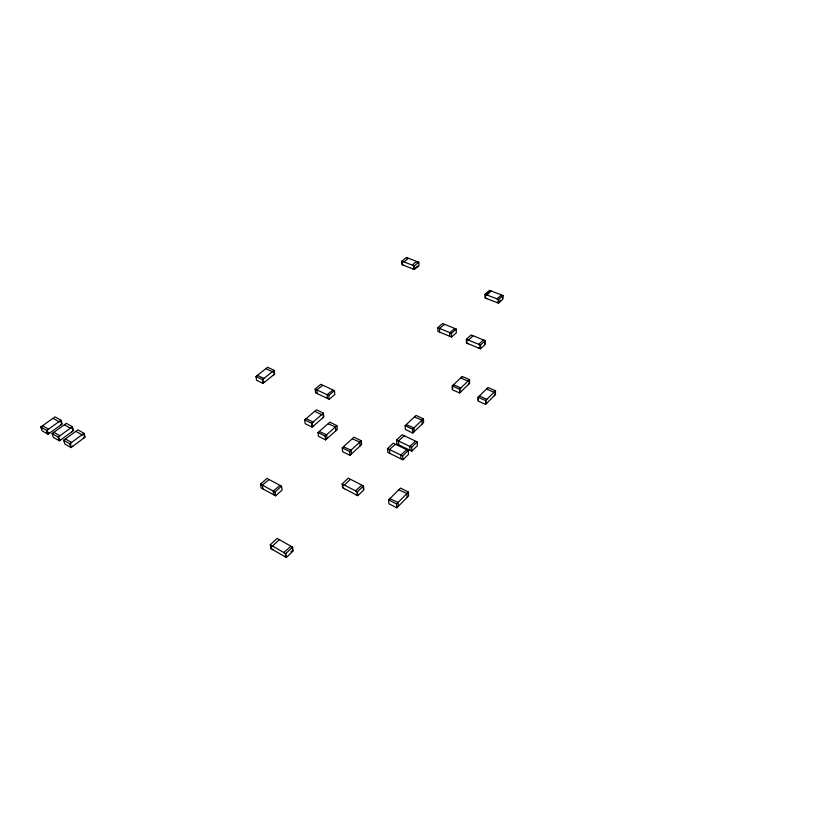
<?xml version="1.0" encoding="UTF-8"?>
<svg xmlns="http://www.w3.org/2000/svg" width="815" height="815" viewBox="0 0 815 815"><rect width="100%" height="100%" fill="white"/><g stroke="black" fill="none" stroke-linecap="round" stroke-linejoin="round"><path stroke-width="1.22" d="M480.504 348.81L480.514 345.051L485.21 340.67L471.141 334.934L466.404 339.264L466.445 343.003L480.504 348.81L485.2 344.419L485.21 340.67M484.762 343.818L484.772 340.904L483.448 339.947L478.731 344.327L480.066 345.285L480.066 348.209L478.741 348.076M485.047 294.276L485.037 297.964L498.536 303.17L502.916 299.197L502.977 295.509L489.479 290.354L485.047 294.276L498.586 299.482L502.977 295.509M485.465 294.847L486.728 295.336L491.15 290.996L489.897 290.924L485.465 294.847L485.455 297.709L486.708 298.606M485.577 404.372L485.597 400.552L495.489 390.762L487.991 387.532L478.069 397.262L478.079 401.072L485.577 404.372L495.439 394.562L495.489 390.762M486.82 403.14L485.893 403.639L485.913 400.674L486.85 399.319L479.322 396.039L478.385 397.384L478.385 400.348M494.216 395.784L495.133 394.45L495.174 391.485L494.257 392.392L486.759 389.163L487.686 388.256M496.834 302.518L498.118 302.599L500.746 300.215M498.118 302.599L498.159 299.726L496.885 298.83L501.276 295.274M498.536 303.17L498.586 299.482M502.498 298.626L502.549 295.764M396.813 507.827L408.621 495.917L408.386 492.046L400.501 488.083L388.612 499.89L388.908 503.762L396.813 507.827L396.548 503.955L408.386 492.046M402.916 459.782L408.549 454.312L408.335 450.471L393.227 443.197L387.532 448.586L387.818 452.427L402.916 459.782L402.681 455.942L408.335 450.471M411.84 451.123L417.382 445.744L417.199 441.903L402.141 434.762L396.538 440.059L396.793 443.9L411.84 451.123L411.626 447.282L417.199 441.903M357.816 495.663L363.877 489.825L363.51 485.964L348.27 478.171L342.157 483.927L342.595 487.778L357.816 495.663L357.428 491.802L363.51 485.964M459.609 392.962L469.593 383.386L469.562 379.596L462.258 376.459L452.223 385.953L452.294 389.753L459.609 392.962L459.558 389.163L469.562 379.596M290.955 551.918L292.646 550.288M286.411 557.501L293.206 550.991L292.575 547.13L277.11 538.379L270.254 544.787L270.957 548.648L286.411 557.501L285.749 553.64L270.254 544.787M285.749 553.64L292.575 547.13M412.777 432.999L423.606 422.649L423.443 418.829L416.027 415.416L405.126 425.674L405.35 429.505L412.777 432.999L412.573 429.169L423.443 418.829M461.952 377.172L461.025 378.058L468.319 381.206L469.257 380.32L469.277 383.264L468.35 384.578M349.951 455.341L361.626 444.572L361.269 440.742L353.954 437.176L342.208 447.863L342.626 451.693L349.951 455.341L349.543 451.51L361.269 440.742M451.561 337.064L456.319 332.785L456.257 329.056L442.586 323.484L437.787 327.701L437.899 331.42L451.561 337.064L451.49 333.325L456.257 329.056M275.664 495.846L282.143 490.029L281.501 486.178L266.984 478.405L260.464 484.141L261.157 487.981L275.664 495.846L275.012 492.005L260.464 484.141M275.012 492.005L281.501 486.178M325.603 439.896L337.339 429.454L336.911 425.634L329.81 422.19L318.013 432.551L318.502 436.361L325.603 439.896L325.134 436.076L336.911 425.634M312.155 427.131L323.861 416.944L323.392 413.144L316.444 409.792L304.667 419.888L305.197 423.688L312.155 427.131L311.646 423.321L304.667 419.888M311.646 423.321L323.392 413.144M305.095 419.99L306.155 418.615L313.133 422.038L312.074 423.423L312.471 426.388L313.632 425.848M329.219 399.279L334.853 394.44L334.435 390.66L320.804 384.283L315.13 389.061L315.599 392.83L329.219 399.279L328.771 395.499L334.435 390.66M412.859 268.889L414.01 268.94L417.647 266.006M414.417 269.49L418.961 265.822L418.808 262.216L406.42 257.499L401.846 261.116L402.039 264.722L414.417 269.49L414.254 265.873L418.808 262.216M263.041 383.376L274.665 374.075L274.085 370.326L267.626 367.28L255.951 376.51L256.582 380.259L263.041 383.376L262.42 379.617L255.951 376.51M262.42 379.617L274.085 370.326M256.389 376.632L257.418 375.338L263.887 378.445L262.858 379.739L263.337 382.663L264.508 382.204M70.966 447.578L85.178 437.095L83.986 433.325L77.873 429.851L63.611 440.253L64.864 444.032L70.966 447.578L69.713 443.798L63.611 440.253M69.713 443.798L83.986 433.325M64.202 440.345L65.404 438.939L71.516 442.474L70.304 443.89L71.272 446.824L72.759 446.253M59.393 440.844L73.615 430.503L72.392 426.734L66.372 423.321L52.099 433.58L53.383 437.349L59.393 440.844L58.12 437.074L52.099 433.58M58.12 437.074L72.392 426.734M52.69 433.672L53.892 432.286L59.913 435.77L58.711 437.166L59.699 440.1L61.186 439.54M46.312 432.317L48.289 433.468L49.776 432.918M47.983 434.212L62.215 424.014L60.972 420.245L55.043 416.883L40.75 426.999L42.064 430.758L47.983 434.212L46.689 430.442L40.75 426.999M46.689 430.442L60.972 420.245M406.828 258.039C410.281 257.611 403.568 262.919 402.253 261.666L402.396 264.468L403.578 265.313M418.441 262.471C417.046 260.179 410.353 265.537 413.877 266.128L414.01 268.94M401.846 261.116L414.254 265.873M471.579 335.525L472.894 336.065L468.167 340.395L466.852 339.855L466.873 342.769L468.187 343.726M466.404 339.264L480.514 345.051M437.787 327.701L451.49 333.325M452.223 385.953L459.558 389.163M478.069 397.262L485.597 400.552M405.126 425.674L412.573 429.169M315.13 389.061L328.771 395.499M396.538 440.059L411.626 447.282M387.532 448.586L402.681 455.942M318.013 432.551L325.134 436.076M342.208 447.863L349.543 451.51M388.612 499.89L396.548 503.955M342.157 483.927L357.428 491.802M42.023 429.047L41.351 427.101L42.553 425.725L48.482 429.159L47.28 430.544L48.289 433.468M53.413 418.553L59.342 421.936L60.667 420.978L61.634 423.912L60.453 425.277M64.742 425.012L70.762 428.435L72.087 427.478L73.034 430.412L71.852 431.787M76.243 431.563L82.346 435.037L83.67 434.069L84.597 437.003L83.415 438.399M262.96 488.959L262.267 485.119L268.858 479.801M272.882 549.748L271.364 548.495L270.814 545.49L272.261 546.315L279.097 539.897M273.84 494.858L273.178 491.017L279.749 485.628M284.466 556.39L285.851 556.798L285.342 553.793L283.803 552.529L290.7 546.457M292.157 547.283L292.483 549.29M266.25 368.838L272.699 371.895L273.789 371.029L274.248 373.942L273.229 375.226M315.038 411.463L321.996 414.835L323.086 413.888L323.443 416.842L322.414 418.207M319.551 431.665L326.621 434.762L327.09 438.582M317.29 393.635L316.821 389.855L322.546 385.495M328.394 423.892L335.454 426.928L335.882 430.748M327.498 398.474L327.06 394.684L332.764 390.283M344.48 488.755L343.013 487.594L342.677 484.599L344.103 485.332L350.206 479.566M343.736 446.946L351.021 450.155L351.418 453.986M355.9 494.674L357.296 494.99L356.99 491.985L355.503 490.813L361.636 485.414M352.538 438.928L359.812 442.076L360.179 445.907M363.072 486.148L363.358 489.153M390.151 498.831L398.036 502.447L398.301 506.319M389.692 453.344L389.417 449.503L395.132 444.532M399.055 489.978L406.919 493.523L407.154 497.395M398.667 444.796L398.413 440.956L404.036 436.076M401.011 458.865L400.766 455.014L406.461 449.982M406.532 424.809L413.939 427.865L414.142 431.695M409.945 450.216L409.731 446.376L415.324 441.424M414.703 417.117L422.089 420.112L422.262 423.932M439.601 332.123L439.489 328.404L444.297 324.594M452.6 389.03L452.549 386.076L453.486 384.762L460.811 387.96L459.874 389.285L459.915 392.239L460.872 391.76M449.849 336.351L449.768 332.622L454.546 328.771"/></g></svg>
